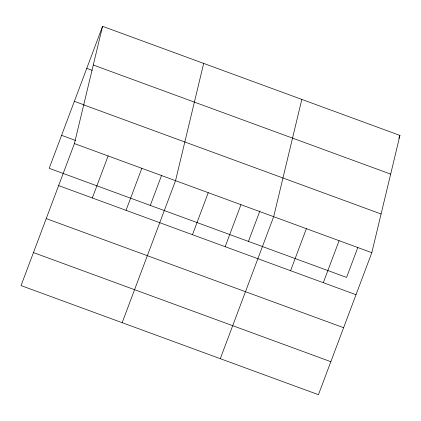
<?xml version="1.0" encoding="UTF-8"?>
<svg xmlns="http://www.w3.org/2000/svg" width="421" height="421" viewBox="0 0 421 421"><rect width="100%" height="100%" fill="white"/><g stroke="black" fill="none" stroke-linecap="round" stroke-linejoin="round"><path stroke-width="0.63" d="M74.422 143.587L102.566 26.312L399.95 135.415L371.811 252.684L318.434 394.688L21.05 285.585L74.422 143.587L371.811 252.684M203.675 63.408L175.536 180.677L122.164 322.681M301.815 99.414L273.671 216.683L220.299 358.681M102.566 26.312L49.189 168.316L346.578 277.413L357.829 247.474M92.336 197.97L108.129 155.949M126.037 210.332L141.83 168.316M150.302 205.411L161.553 175.468M192.455 234.697L208.248 192.681M225.167 246.701L240.959 204.68M248.437 241.412L259.92 210.863M290.59 270.703L306.383 228.682M323.302 282.702L339.1 240.686M398.808 138.462L399.95 135.415M93.278 65.013L390.662 174.115M86.768 68.334L92.283 70.36M74.37 101.329L84.174 104.924M83.711 104.887L381.094 213.984M61.592 135.32L75.685 140.493M58.63 185.603L356.019 294.705M46.231 218.599L343.615 327.696M33.454 252.589L330.838 361.692"/></g></svg>
